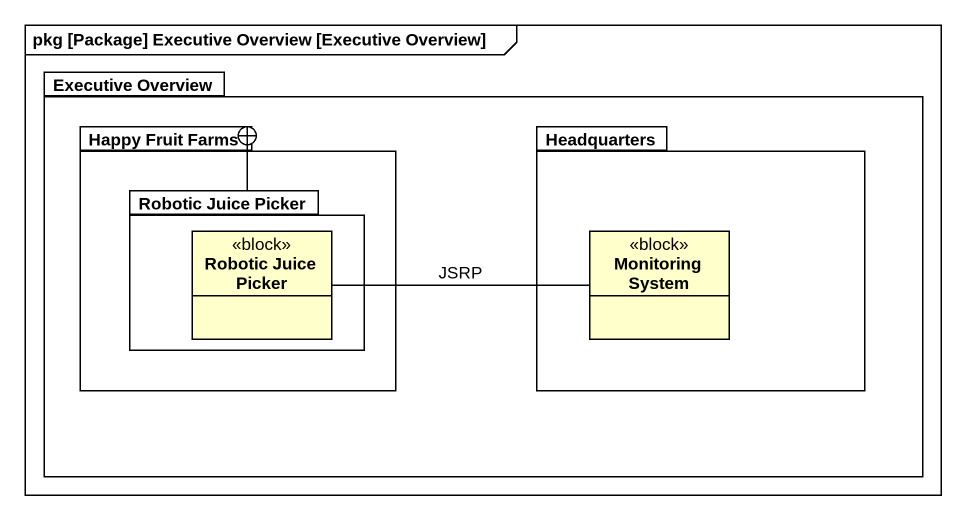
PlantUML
@startuml
mainframe pkg [Package] Executive Overview [Executive Overview]
hide circle
hide empty members
package "Executive Overview" as Executive_Overview {
  package "Happy Fruit Farms" as Happy_Fruit_Farms {
    package "Robotic Juice Picker" as Robotic_Juice_Picker {
      class "Robotic Juice Picker" as Robotic_Juice_Picker_2 <<block>>
    }
  }
  package Headquarters {
    class "Monitoring System" as Monitoring_System <<block>>
  }
}
Robotic_Juice_Picker -up-+ Happy_Fruit_Farms
Robotic_Juice_Picker_2 -right- Monitoring_System : JSRP
@enduml
